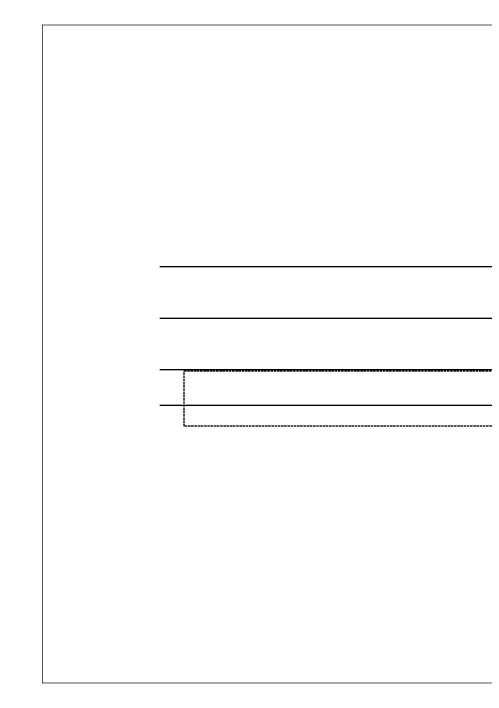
# Model space of a CAD drawing. Extents: x -415214 to 475089, y -207485 to 163917.
# Drawn here: x -371029 to -329820, y -17358 to 42047 of the extents above; entities that cross this region are included whole.
import ezdxf

# ---------------------------------------------------------------- set-up
doc = ezdxf.new("R2010")
doc.units = 0
doc.header["$LTSCALE"] = 800
doc.linetypes.add('DASH', pattern=[0.35, 0.25, -0.1])
doc.layers.get('0').update_dxf_attribs({"linetype": 'CONTINUOUS'})

msp = doc.modelspace()

# ---------------------------------------------------------------- linework, layer by layer
for p, q in [((-358262, 19985), (-304289, 19985)), ((-358262, 15485), (-304289, 15485)), ((-358262, 10985), (-304289, 10985)), ((-358262, 7885), (-304289, 7885))]:
    msp.add_line(p, q)
for points, const_width in [([(-371027, -17355), (-286927, -17355), (-286927, 42045), (-371027, 42045)], 5), ([(-294427, 41045), (-368527, 41045), (-368527, -16355), (-294427, -16355)], 50)]:
    msp.add_lwpolyline(points, close=True, dxfattribs=dict(const_width=const_width))
at = {"const_width": 5}
msp.add_lwpolyline([(-371027, 12345), (-370827, 12345)], dxfattribs=at)
at = {"color": 1, "linetype": 'DASH'}
msp.add_lwpolyline([(-356133, 10885), (-304906, 10885), (-304906, 6052), (-356133, 6052)], close=True, dxfattribs=at)

doc.saveas('drawing.dxf')
